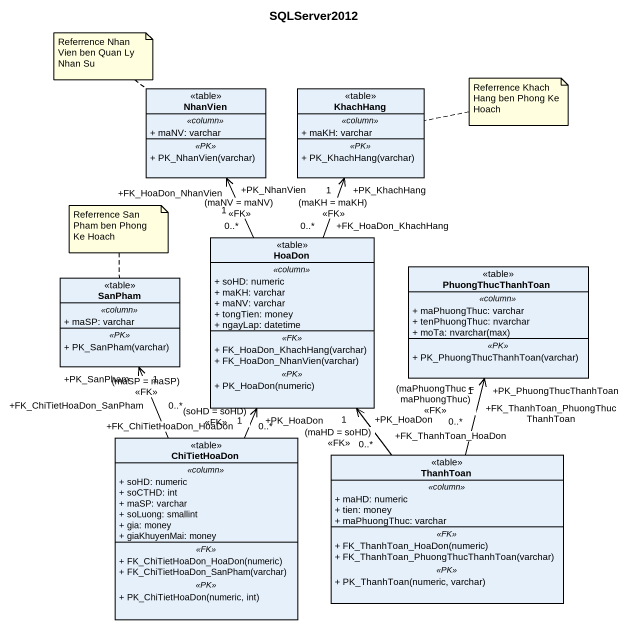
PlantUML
@startuml
title SQLServer2012
hide circle
hide empty members
skinparam classAttributeIconSize 0
class NhanVien <<table>> {
  .. <<column>> ..
  + maNV: varchar
  .. <<PK>> ..
  + PK_NhanVien(varchar)
}
class KhachHang <<table>> {
  .. <<column>> ..
  + maKH: varchar
  .. <<PK>> ..
  + PK_KhachHang(varchar)
}
class HoaDon <<table>> {
  .. <<column>> ..
  + soHD: numeric
  + maKH: varchar
  + maNV: varchar
  + tongTien: money
  + ngayLap: datetime
  .. <<FK>> ..
  + FK_HoaDon_KhachHang(varchar)
  + FK_HoaDon_NhanVien(varchar)
  .. <<PK>> ..
  + PK_HoaDon(numeric)
}
class SanPham <<table>> {
  .. <<column>> ..
  + maSP: varchar
  .. <<PK>> ..
  + PK_SanPham(varchar)
}
class PhuongThucThanhToan <<table>> {
  .. <<column>> ..
  + maPhuongThuc: varchar
  + tenPhuongThuc: nvarchar
  {field} + moTa: nvarchar(max)
  .. <<PK>> ..
  + PK_PhuongThucThanhToan(varchar)
}
class ChiTietHoaDon <<table>> {
  .. <<column>> ..
  + soHD: numeric
  + soCTHD: int
  + maSP: varchar
  + soLuong: smallint
  + gia: money
  + giaKhuyenMai: money
  .. <<FK>> ..
  + FK_ChiTietHoaDon_HoaDon(numeric)
  + FK_ChiTietHoaDon_SanPham(varchar)
  .. <<PK>> ..
  + PK_ChiTietHoaDon(numeric, int)
}
class ThanhToan <<table>> {
  .. <<column>> ..
  + maHD: numeric
  + tien: money
  + maPhuongThuc: varchar
  .. <<FK>> ..
  + FK_ThanhToan_HoaDon(numeric)
  + FK_ThanhToan_PhuongThucThanhToan(varchar)
  .. <<PK>> ..
  + PK_ThanhToan(numeric, varchar)
}
HoaDon "+FK_HoaDon_NhanVien\n0..*" -up-> "+PK_NhanVien\n1" NhanVien : (maNV = maNV)\n<<FK>>
HoaDon "+FK_HoaDon_KhachHang\n0..*" -up-> "+PK_KhachHang\n1" KhachHang : (maKH = maKH)\n<<FK>>
ChiTietHoaDon "+FK_ChiTietHoaDon_HoaDon\n0..*" -up-> "+PK_HoaDon\n1" HoaDon : (soHD = soHD)\n<<FK>>
ChiTietHoaDon "+FK_ChiTietHoaDon_SanPham\n0..*" -up-> "+PK_SanPham\n1" SanPham : (maSP = maSP)\n<<FK>>
ThanhToan "+FK_ThanhToan_HoaDon\n0..*" -up-> "+PK_HoaDon\n1" HoaDon : (maHD = soHD)\n<<FK>>
ThanhToan "+FK_ThanhToan_PhuongThucThanhToan\n0..*" -up-> "+PK_PhuongThucThanhToan\n1" PhuongThucThanhToan : (maPhuongThuc = maPhuongThuc)\n<<FK>>
note top of NhanVien : Referrence Nhan Vien ben Quan Ly Nhan Su
note right of KhachHang : Referrence Khach Hang ben Phong Ke Hoach
note top of SanPham : Referrence San Pham ben Phong Ke Hoach
@enduml
